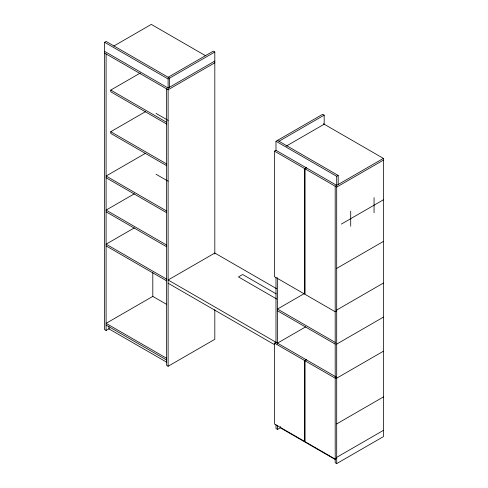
<?xml version="1.0" encoding="UTF-8"?>
<svg xmlns="http://www.w3.org/2000/svg" width="488" height="488" viewBox="0 0 488 488"><rect width="100%" height="100%" fill="white"/><g stroke="black" fill="none" stroke-linecap="round" stroke-linejoin="round"><path stroke-width="0.73" d="M109.385 328.57L106.097 330.467L104.603 329.601L104.603 42.303L106.097 41.437L169.611 78.104L169.611 87.163M113.814 46.043L151.304 24.4L205.649 55.772M166.689 124.086L110.77 91.805L110.77 90.079L140.318 73.017M168.116 77.244L213.317 51.142L214.811 52.009L214.811 253.992M104.603 42.303L168.116 78.971L214.811 52.009M214.811 61.067L168.116 88.029L104.603 51.362M214.811 62.793L168.116 89.755L104.603 53.088M166.689 165.713L110.77 133.431L110.77 131.705L145.577 111.612M145.564 153.244L106.097 176.034L166.621 210.975M134.383 193.779L106.097 210.108L166.621 245.049M336.696 185.355L275.988 150.31L275.988 141.252L322.684 114.29L324.178 115.15L324.178 124.208L286.181 146.15M278.977 141.252L324.178 115.15M134.383 227.859L106.097 244.189L166.621 279.13M274.494 151.17L304.756 168.641L304.756 294.173L274.494 276.702L274.494 151.17L275.988 150.31M304.756 168.641L306.25 167.78M336.696 310.893L335.201 311.753L304.939 294.282L304.939 168.75L306.433 167.884M275.988 141.252L336.696 176.296L338.19 175.436L338.19 184.494M304.939 168.75L335.201 186.221L383.397 158.399L383.397 436.638L336.696 463.6L335.201 462.74L335.201 378.188L304.939 360.717L304.939 441.597L335.201 459.068L336.696 458.208M336.696 187.081L383.397 160.125M341.368 224.077L383.397 199.812M336.696 268.4L383.397 241.438M166.621 88.889L166.621 365.408L168.116 366.268L214.811 339.306L214.811 309.599M304.451 293.489L277.483 309.056L335.201 342.381M274.494 343.137L304.756 360.608L304.756 441.494L274.494 424.023L274.494 343.137L275.988 342.271M277.483 343.137L305.762 326.808M336.696 310.026L383.397 283.064M304.756 360.608L306.25 359.748M304.939 360.717L306.433 359.851M336.696 344.107L383.397 317.145M335.201 378.188L336.696 377.322L168.116 279.996L214.811 253.034L276.641 288.731M336.696 378.188L383.397 351.226M275.988 424.743L275.988 428.549L277.483 429.416L280.771 427.512M336.696 423.913L383.397 396.951M336.696 457.347L383.397 430.385M323.349 123.726L383.397 158.399M277.483 140.385L338.19 175.436M156.044 113.411L168.116 120.383M110.77 90.079L166.689 122.36M110.77 131.705L166.689 163.986M156.044 174.24L168.116 181.207M106.097 177.754L166.621 212.701M276.281 293.91L242.646 274.494L238.443 276.922L276.696 299.004M106.097 211.835L166.621 246.775M277.483 310.783L335.201 344.107M106.097 245.915L166.621 280.856M168.116 283.229L274.671 344.748M166.615 304.366L152.799 296.387L106.097 323.349L166.621 358.29M106.097 325.075L166.621 360.016M166.792 362.273L108.903 328.851L108.903 326.155M335.378 459.605L280.283 427.793L280.283 426.445M374.058 197.664L374.058 212.737M350.707 211.145L350.707 226.219M336.696 176.296L336.696 463.6M335.201 186.221L335.201 377.419M277.483 277.825L277.483 344.095M277.483 425.603L277.483 429.416M275.988 277.721L275.988 343.235M168.116 78.971L168.116 366.268M152.799 272.274L152.799 296.649M106.097 53.948L106.097 330.467"/></g></svg>
